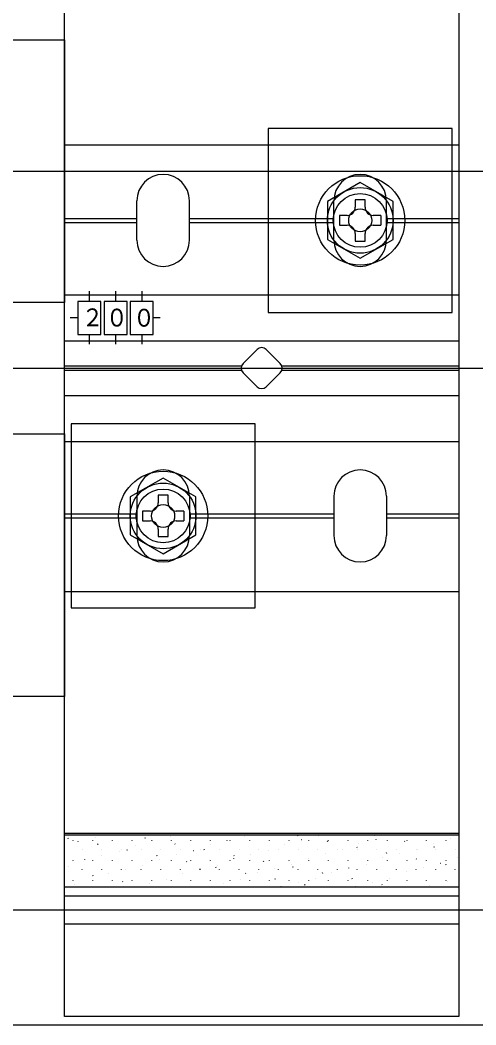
# Model space of a CAD drawing. Units: millimetres, scale not verified. Extents: x -875 to 875, y -1300 to 1292.
# Drawn here: x 453.2 to 522.6, y 689.2 to 842.2 of the extents above; entities that cross this region are included whole.
import ezdxf
from ezdxf.enums import TextEntityAlignment as Align

# ---------------------------------------------------------------- set-up
doc = ezdxf.new("R2010")
doc.units = ezdxf.units.MM
doc.header["$LTSCALE"] = 8
for name, color, linetype in [('0-3_YKK_12', 2, 'Continuous'), ('0-4_YKK_13', 4, 'Continuous'), ('0-7_YSS_K', 3, 'Continuous')]:
    doc.layers.add(name, color=color, linetype=linetype)
doc.styles.add('ＭＳ ゴシック', font='')
doc.styles.get('ＭＳ ゴシック').set_extended_font_data('MS Gothic')

msp = doc.modelspace()

# ---------------------------------------------------------------- linework, layer by layer
at = {"layer": '0-3_YKK_12'}
for p, q in [((-245, 819.153), (705, 819.153)), ((229.848, 689.153), (831.228, 689.153))]:
    msp.add_line(p, q, dxfattribs=at)
at = {"layer": '0-4_YKK_13'}
for p, q in [((460, 823.153), (520, 823.153)), ((471, 808.653), (471, 814.653)), ((479, 808.653), (479, 814.653)), ((501, 808.653), (501, 814.653)), ((505.75, 814.803), (504.25, 814.803)), ((504.25, 814.803), (504.25, 813.653)), ((505.75, 813.653), (505.75, 814.803)), ((509, 808.653), (509, 814.653)), ((460, 811.953), (471, 811.953)), ((460, 811.353), (471, 811.353)), ((479, 811.953), (501, 811.953)), ((479, 811.353), (501, 811.353)), ((503, 812.403), (501.85, 812.403)), ((508.15, 812.403), (507, 812.403)), ((507, 810.903), (508.15, 810.903)), ((508.15, 812.403), (508.15, 810.903)), ((509, 811.953), (520, 811.953)), ((509, 811.353), (520, 811.353)), ((504.25, 809.653), (504.25, 808.503)), ((505.75, 808.503), (505.75, 809.653)), ((504.25, 808.503), (505.75, 808.503)), ((460, 800.303), (520, 800.303)), ((463.75, 800.863), (463.75, 799.303)), ((467.75, 800.863), (467.75, 799.303)), ((471.75, 800.863), (471.75, 799.303)), ((462, 796.803), (460.829, 796.803)), ((474.535, 796.803), (473.5, 796.803)), ((463.75, 794.303), (463.75, 792.828)), ((467.75, 794.303), (467.75, 792.828)), ((471.75, 794.303), (471.75, 792.828)), ((460, 793.303), (520, 793.303)), ((487.172, 789.86), (489.293, 791.982)), ((490.707, 791.982), (492.828, 789.86)), ((486.925, 789.453), (460, 789.453)), ((460, 788.853), (486.925, 788.853)), ((489.293, 786.325), (487.172, 788.446)), ((492.828, 788.446), (490.707, 786.325)), ((520, 789.453), (493.075, 789.453)), ((493.075, 788.853), (520, 788.853)), ((460, 785.003), (520, 785.003)), ((460, 778.003), (520, 778.003)), ((471, 769.653), (471, 763.653)), ((475.75, 769.803), (474.25, 769.803)), ((474.25, 769.803), (474.25, 768.653)), ((475.75, 768.653), (475.75, 769.803)), ((479, 769.653), (479, 763.653)), ((501, 769.653), (501, 763.653)), ((509, 769.653), (509, 763.653)), ((460, 766.953), (471, 766.953)), ((473, 767.403), (471.85, 767.403)), ((478.15, 767.403), (477, 767.403)), ((478.15, 767.403), (478.15, 765.903)), ((479, 766.953), (501, 766.953)), ((509, 766.953), (520, 766.953)), ((460, 766.353), (471, 766.353)), ((477, 765.903), (478.15, 765.903)), ((479, 766.353), (501, 766.353)), ((509, 766.353), (520, 766.353)), ((474.25, 764.653), (474.25, 763.503)), ((474.25, 763.503), (475.75, 763.503)), ((475.75, 763.503), (475.75, 764.653)), ((460, 755.153), (520, 755.153)), ((460, 710.135), (460, 718.356)), ((460, 718.356), (520, 718.356)), ((460, 718.108), (520, 718.108)), ((460.575, 717.503), (460.52, 717.586)), ((464.712, 717.7), (464.708, 717.71)), ((472.305, 717.539), (472.25, 717.622)), ((476.048, 717.777), (476.045, 717.787)), ((487.385, 717.854), (487.382, 717.863)), ((495.56, 717.919), (495.505, 718.002)), ((498.722, 717.93), (498.718, 717.94)), ((507.29, 717.955), (507.234, 718.038)), ((510.058, 718.007), (510.055, 718.017)), ((461.299, 717.211), (461.299, 717.261)), ((462.083, 717.102), (462.079, 717.111)), ((464.289, 717.211), (464.289, 717.261)), ((465.079, 716.618), (465.023, 716.702)), ((467.279, 717.211), (467.279, 717.261)), ((470.269, 717.211), (470.269, 717.261)), ((470.807, 716.532), (470.804, 716.542)), ((473.259, 717.211), (473.259, 717.261)), ((473.419, 717.178), (473.416, 717.188)), ((476.249, 717.211), (476.249, 717.261)), ((476.808, 716.654), (476.753, 716.738)), ((479.239, 717.211), (479.239, 717.261)), ((482.144, 716.609), (482.141, 716.618)), ((482.229, 717.211), (482.229, 717.261)), ((484.756, 717.255), (484.753, 717.264)), ((485.219, 717.211), (485.219, 717.261)), ((488.209, 717.211), (488.209, 717.261)), ((491.199, 717.211), (491.199, 717.261)), ((493.481, 716.686), (493.477, 716.695)), ((494.189, 717.211), (494.189, 717.261)), ((496.093, 717.332), (496.089, 717.341)), ((497.179, 717.211), (497.179, 717.261)), ((500.063, 717.035), (500.008, 717.118)), ((500.169, 717.211), (500.169, 717.261)), ((503.159, 717.211), (503.159, 717.261)), ((504.566, 716.15), (504.511, 716.234)), ((504.817, 716.762), (504.814, 716.772)), ((506.149, 717.211), (506.149, 717.261)), ((507.429, 717.408), (507.426, 717.418)), ((509.139, 717.211), (509.139, 717.261)), ((511.793, 717.071), (511.738, 717.154)), ((512.129, 717.211), (512.129, 717.261)), ((515.119, 717.211), (515.119, 717.261)), ((516.154, 716.839), (516.151, 716.848)), ((516.296, 716.186), (516.241, 716.27)), ((518.109, 717.211), (518.109, 717.261)), ((518.766, 717.485), (518.763, 717.494)), ((462.674, 715.786), (462.674, 715.836)), ((465.664, 715.786), (465.664, 715.836)), ((465.683, 714.957), (465.68, 714.967)), ((468.312, 715.556), (468.309, 715.566)), ((468.654, 715.786), (468.654, 715.836)), ((469.582, 715.734), (469.527, 715.817)), ((471.644, 715.786), (471.644, 715.836)), ((474.085, 714.849), (474.03, 714.933)), ((474.634, 715.786), (474.634, 715.836)), ((477.02, 715.034), (477.016, 715.043)), ((477.624, 715.786), (477.624, 715.836)), ((479.649, 715.633), (479.645, 715.642)), ((480.614, 715.786), (480.614, 715.836)), ((481.311, 715.77), (481.256, 715.853)), ((483.604, 715.786), (483.604, 715.836)), ((485.815, 714.885), (485.759, 714.969)), ((486.594, 715.786), (486.594, 715.836)), ((488.356, 715.111), (488.353, 715.12)), ((489.584, 715.786), (489.584, 715.836)), ((490.985, 715.71), (490.982, 715.719)), ((492.574, 715.786), (492.574, 715.836)), ((495.564, 715.786), (495.564, 715.836)), ((497.081, 714.541), (497.077, 714.551)), ((498.554, 715.786), (498.554, 715.836)), ((499.693, 715.187), (499.69, 715.197)), ((501.544, 715.786), (501.544, 715.836)), ((502.322, 715.786), (502.319, 715.796)), ((504.534, 715.786), (504.534, 715.836)), ((507.524, 715.786), (507.524, 715.836)), ((508.417, 714.618), (508.414, 714.627)), ((509.07, 715.266), (509.014, 715.349)), ((510.514, 715.786), (510.514, 715.836)), ((511.03, 715.264), (511.026, 715.273)), ((513.504, 715.786), (513.504, 715.836)), ((513.659, 715.863), (513.655, 715.872)), ((516.494, 715.786), (516.494, 715.836)), ((519.484, 715.786), (519.484, 715.836)), ((519.754, 714.695), (519.751, 714.704)), ((460.575, 713.335), (460.572, 713.345)), ((461.299, 714.171), (461.299, 714.221)), ((463.071, 714.311), (463.067, 714.321)), ((464.289, 714.171), (464.289, 714.221)), ((467.279, 714.171), (467.279, 714.221)), ((470.269, 714.171), (470.269, 714.221)), ((471.912, 713.412), (471.909, 713.421)), ((473.259, 714.171), (473.259, 714.221)), ((474.407, 714.388), (474.404, 714.397)), ((476.249, 714.171), (476.249, 714.221)), ((478.588, 713.965), (478.533, 714.048)), ((479.239, 714.171), (479.239, 714.221)), ((482.229, 714.171), (482.229, 714.221)), ((483.091, 713.08), (483.036, 713.164)), ((483.249, 713.489), (483.245, 713.498)), ((485.219, 714.171), (485.219, 714.221)), ((485.744, 714.465), (485.741, 714.474)), ((488.209, 714.171), (488.209, 714.221)), ((490.318, 714.001), (490.263, 714.084)), ((491.199, 714.171), (491.199, 714.221)), ((494.189, 714.171), (494.189, 714.221)), ((494.585, 713.565), (494.582, 713.575)), ((494.821, 713.116), (494.766, 713.2)), ((497.179, 714.171), (497.179, 714.221)), ((500.169, 714.171), (500.169, 714.221)), ((503.159, 714.171), (503.159, 714.221)), ((503.293, 713.043), (503.29, 713.053)), ((505.922, 713.642), (505.919, 713.651)), ((506.149, 714.171), (506.149, 714.221)), ((509.139, 714.171), (509.139, 714.221)), ((512.129, 714.171), (512.129, 714.221)), ((513.573, 714.381), (513.518, 714.465)), ((514.63, 713.12), (514.627, 713.129)), ((515.119, 714.171), (515.119, 714.221)), ((517.259, 713.719), (517.255, 713.728)), ((518.076, 713.497), (518.021, 713.58)), ((518.109, 714.171), (518.109, 714.221)), ((462.674, 712.746), (462.674, 712.796)), ((464.34, 711.816), (464.284, 711.899)), ((465.664, 712.746), (465.664, 712.796)), ((466.671, 712.167), (466.668, 712.177)), ((468.654, 712.746), (468.654, 712.796)), ((469.283, 712.813), (469.28, 712.823)), ((471.644, 712.746), (471.644, 712.796)), ((474.634, 712.746), (474.634, 712.796)), ((477.624, 712.746), (477.624, 712.796)), ((478.008, 712.244), (478.004, 712.253)), ((480.614, 712.746), (480.614, 712.796)), ((480.62, 712.89), (480.617, 712.899)), ((483.604, 712.746), (483.604, 712.796)), ((486.594, 712.746), (486.594, 712.796)), ((487.595, 712.196), (487.539, 712.279)), ((489.344, 712.32), (489.341, 712.33)), ((489.584, 712.746), (489.584, 712.796)), ((491.957, 712.966), (491.953, 712.976)), ((492.574, 712.746), (492.574, 712.796)), ((495.564, 712.746), (495.564, 712.796)), ((498.554, 712.746), (498.554, 712.796)), ((499.324, 712.232), (499.269, 712.315)), ((500.681, 712.397), (500.678, 712.407)), ((501.544, 712.746), (501.544, 712.796)), ((504.534, 712.746), (504.534, 712.796)), ((507.524, 712.746), (507.524, 712.796)), ((509.522, 711.498), (509.519, 711.507)), ((510.514, 712.746), (510.514, 712.796)), ((512.018, 712.474), (512.014, 712.483)), ((513.504, 712.746), (513.504, 712.796)), ((516.494, 712.746), (516.494, 712.796)), ((519.484, 712.746), (519.484, 712.796)), ((461.299, 711.131), (461.299, 711.181)), ((461.547, 710.592), (461.543, 710.602)), ((464.176, 711.191), (464.172, 711.201)), ((464.289, 711.131), (464.289, 711.181)), ((467.279, 711.131), (467.279, 711.181)), ((468.843, 710.931), (468.788, 711.014)), ((470.269, 711.131), (470.269, 711.181)), ((472.883, 710.669), (472.88, 710.678)), ((473.259, 711.131), (473.259, 711.181)), ((475.512, 711.268), (475.509, 711.277)), ((476.249, 711.131), (476.249, 711.181)), ((479.239, 711.131), (479.239, 711.181)), ((482.229, 711.131), (482.229, 711.181)), ((484.22, 710.746), (484.217, 710.755)), ((485.219, 711.131), (485.219, 711.181)), ((486.849, 711.345), (486.846, 711.354)), ((488.209, 711.131), (488.209, 711.181)), ((491.199, 711.131), (491.199, 711.181)), ((492.098, 711.312), (492.043, 711.395)), ((492.945, 710.176), (492.941, 710.186)), ((494.189, 711.131), (494.189, 711.181)), ((495.557, 710.822), (495.553, 710.832)), ((496.601, 710.427), (496.546, 710.511)), ((497.179, 711.131), (497.179, 711.181)), ((498.186, 711.421), (498.182, 711.431)), ((500.169, 711.131), (500.169, 711.181)), ((503.159, 711.131), (503.159, 711.181)), ((503.827, 711.348), (503.772, 711.431)), ((504.281, 710.253), (504.278, 710.262)), ((506.149, 711.131), (506.149, 711.181)), ((506.893, 710.899), (506.89, 710.908)), ((508.331, 710.463), (508.275, 710.546)), ((509.139, 711.131), (509.139, 711.181)), ((512.129, 711.131), (512.129, 711.181)), ((515.119, 711.131), (515.119, 711.181)), ((515.618, 710.33), (515.615, 710.339)), ((518.109, 711.131), (518.109, 711.181)), ((518.23, 710.976), (518.227, 710.985)), ((460, 708.83), (520, 708.83)), ((460, 704.553), (520, 704.553))]:
    msp.add_line(p, q, dxfattribs=at)
for points in [[(520, 887.853), (520, 690.453), (460, 690.453), (460, 887.853)], [(460, 839.153), (460, 799.153), (420, 799.153), (420, 839.153)], [(491, 825.653), (491, 797.653), (519, 797.653), (519, 825.653)], [(510, 814.54), (505, 817.427), (500, 814.54), (500, 808.766), (505, 805.88), (510, 808.766)], [(462, 794.303), (465.5, 794.303), (465.5, 799.303), (462, 799.303)], [(466, 794.303), (469.5, 794.303), (469.5, 799.303), (466, 799.303)], [(470, 794.303), (473.5, 794.303), (473.5, 799.303), (470, 799.303)], [(461, 780.653), (461, 752.653), (489, 752.653), (489, 780.653)], [(460, 779.153), (460, 739.153), (420, 739.153), (420, 779.153)], [(480, 769.54), (475, 772.427), (470, 769.54), (470, 763.766), (475, 760.88), (480, 763.766)]]:
    msp.add_lwpolyline(points, close=True, dxfattribs=at)
for points in [[(501.85, 812.403), (501.85, 810.903), (503, 810.903)], [(471.85, 767.403), (471.85, 765.903), (473, 765.903)], [(520, 718.356), (520, 710.135), (460, 710.135)]]:
    msp.add_lwpolyline(points, dxfattribs=at)
for centre, radius in [((505, 811.653), 6.8), ((505, 811.653), 5), ((505, 811.653), 4.1), ((505, 811.653), 1.75), ((475, 766.653), 6.8), ((475, 766.653), 5), ((475, 766.653), 4.1), ((475, 766.653), 1.75)]:
    msp.add_circle(centre, radius, dxfattribs=at)
for centre, radius, start, end in [((475, 814.653), 4, 0, 180), ((505, 814.653), 4, 0, 180), ((503, 813.653), 1.25, 270, 0), ((507, 813.653), 1.25, 180, 270), ((503, 809.653), 1.25, 0, 90), ((507, 809.653), 1.25, 90, 180), ((475, 808.653), 4, 180, 0), ((505, 808.653), 4, 180, 0), ((490, 791.275), 1, 45, 135), ((487.879, 789.153), 1, 135, 225), ((492.121, 789.153), 1, 315, 45), ((490, 787.032), 1, 225, 315), ((475, 769.653), 4, 0, 180), ((505, 769.653), 4, 0, 180), ((473, 768.653), 1.25, 270, 0), ((477, 768.653), 1.25, 180, 270), ((473, 764.653), 1.25, 0, 90), ((477, 764.653), 1.25, 90, 180), ((475, 763.653), 4, 180, 0), ((505, 763.653), 4, 180, 0)]:
    msp.add_arc(centre, radius, start, end, dxfattribs=at)
at = {"layer": '0-7_YSS_K'}
for p, q in [((-190, 789.153), (834.228, 789.153)), ((-107.5, 706.653), (831.228, 706.653))]:
    msp.add_line(p, q, dxfattribs=at)

# ---------------------------------------------------------------- texts
at = {"layer": '0-4_YKK_13', "style": 'ＭＳ ゴシック', "width": 0.9}
for s, p in [('２', (462.594, 794.721)), ('０', (466.283, 794.682)), ('０', (470.42, 794.663))]:
    msp.add_text(s, height=2.711, dxfattribs=at).set_placement(p, align=Align.BOTTOM_LEFT)

doc.saveas('drawing.dxf')
